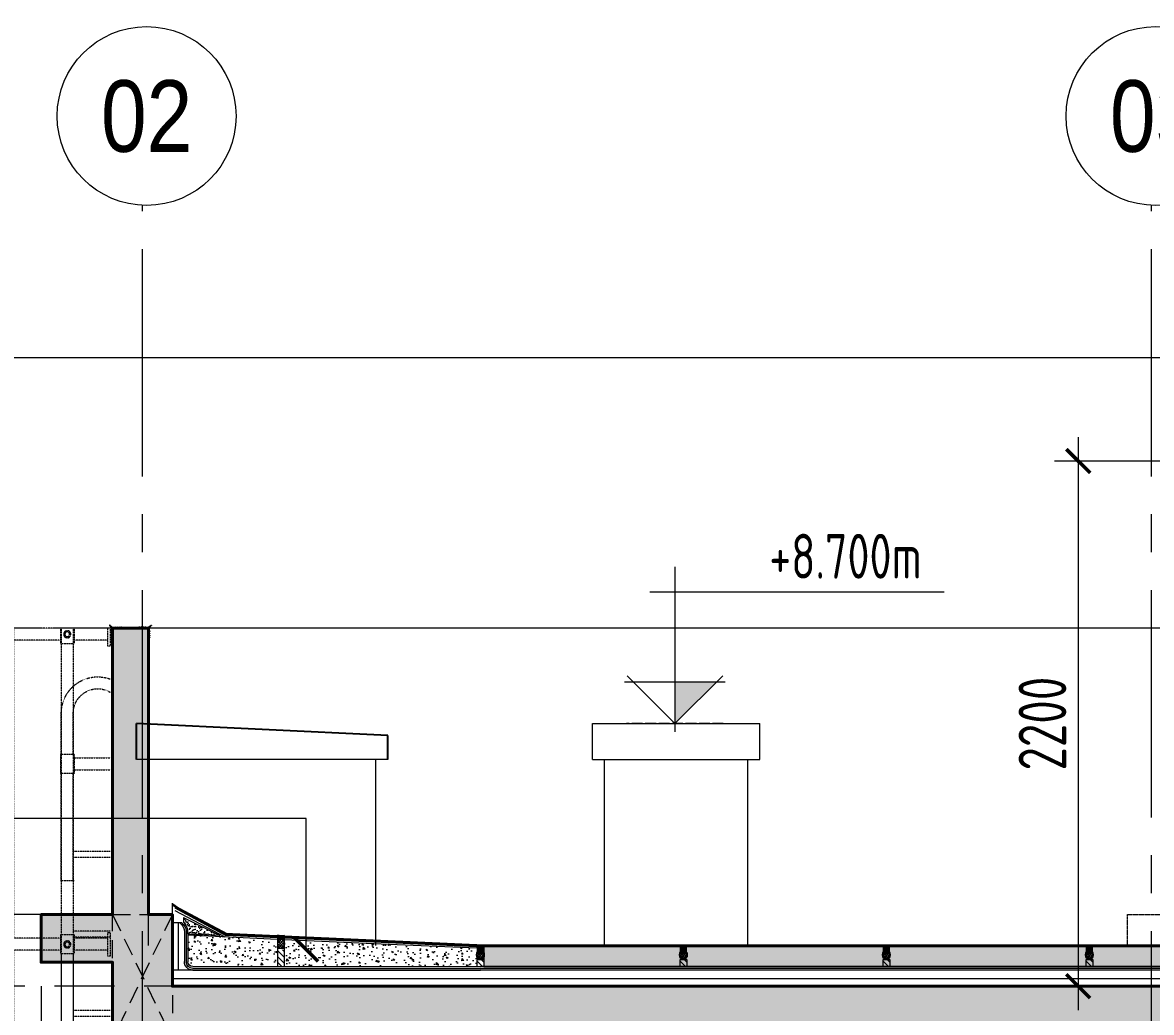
# Model space of a CAD drawing. Header units: millimetres. Extents: x -6181 to 191287, y -8583 to 23546.
# Drawn here: x 84826 to 89554, y 7490 to 11637 of the extents above; entities that cross this region are included whole.
import ezdxf
from ezdxf.enums import TextEntityAlignment as Align
from ezdxf.xclip import XClip

# ---------------------------------------------------------------- set-up
doc = ezdxf.new("R2010")
doc.units = ezdxf.units.MM
doc.header["$MEASUREMENT"] = 0
doc.header["$XCLIPFRAME"] = 0
for name, pattern in [('1735-DT-5BR-SEC_BB$0$DASHED', [0.75, 0.5, -0.25]), ('1735-DT-5BR-SEC_BB$0$HIDDEN', [0.375, 0.25, -0.125]), ('ACAD_ISO02W100', [15, 12, -3]), ('CENTER2', [28.575, 19.05, -3.175, 3.175, -3.175]), ('DASHED', [0.75, 0.5, -0.25])]:
    doc.linetypes.add(name, pattern=pattern)
doc.layers.add('00--ORIGIN POINT', color=200, linetype='Continuous', lineweight=20, plot=False)
doc.layers.add('1735-DT-5BR-SEC_BB$0$00--ORIGIN', color=6, linetype='Continuous', lineweight=0, plot=False)
for name, color, linetype, lineweight in [('03--GRID', 252, 'CENTER2', 5), ('03--GRIDBUBBLE', 8, 'Continuous', 18), ('03--GRIDTEXT', 4, 'Continuous', 40), ('05--LEADER', 11, 'Continuous', 20), ('06--LINE-0', 8, 'Continuous', 13), ('07--DIM-2', 2, 'Continuous', 25), ('1735-DT-5BR-SEC_BB$0$06--LINE-0', 8, 'Continuous', 13), ('1735-DT-5BR-SEC_BB$0$06--LINE-1', 9, 'Continuous', 18), ('1735-DT-5BR-SEC_BB$0$06--LINE-2', 2, 'Continuous', 25), ('1735-DT-5BR-SEC_BB$0$CAT LADDER', 251, 'Continuous', 9), ('1735-DT-5BR-SEC_BB$0$E--CONCRETE-4', 4, 'Continuous', 40), ('1735-DT-5BR-SEC_BB$0$E--CONCRETE-Beams', 1, '1735-DT-5BR-SEC_BB$0$HIDDEN', 0), ('1735-DT-5BR-SEC_BB$0$E--CONCRETE-SHADE', 253, 'Continuous', 25), ('1735-DT-5BR-SEC_BB$0$J--WATERPROOFING-1', 1, 'Continuous', 18), ('1735-DT-5BR-SEC_BB$0$J--WATERPROOFING-2', 2, 'Continuous', 25), ('1735-DT-5BR-SEC_BB$0$J--WATERPROOFING-3', 3, 'Continuous', 35), ('1735-DT-5BR-SEC_BB$0$M--PLASTER-0', 8, 'Continuous', 13), ('1735-DT-5BR-SEC_BB$0$P--INSULATION', 8, 'Continuous', 13), ('1735-DT-5BR-SEC_BB$0$W--ELV-1', 250, '1735-DT-5BR-SEC_BB$0$DASHED', 9), ('1735-DT-5BR-SEC_BB$0$X--MEP Services', 251, 'Continuous', 9), ('M--PLASTER-0', 8, 'Continuous', 13), ('W--ELEV-2', 7, 'Continuous', 20), ('W--ELV-1', 250, 'DASHED', 9)]:
    doc.layers.add(name, color=color, linetype=linetype, lineweight=lineweight)
doc.layers.add('1735-DT-5BR-SEC_BB$0$00--Combo Roof', color=251, linetype='Continuous')
doc.styles.add('Ariel', font='arial.ttf', dxfattribs={"width": 0.8})
doc.styles.add('ISO', font='isocp2.shx', dxfattribs={"width": 0.8})
doc.styles.add('ROMANS', font='ARIALN.TTF')
doc.linetypes.add('1735-DT-5BR-SEC_BB$0$BATTING', pattern='A,0.00254,-2.54,[134,ltypeshp.shx,S=2.54,R=0,X=-2.54,Y=0],-5.08,[134,ltypeshp.shx,S=2.54,R=180,X=2.54,Y=0],-2.54', length=10.16254)
doc.dimstyles.new('1-100_AR', dxfattribs={"dimtxt": 200, "dimasz": 100, "dimexe": 100, "dimexo": 100, "dimgap": 0, "dimtad": 0, "dimdec": 0, "dimzin": 12, "dimdsep": 46, "dimtxsty": 'ISO', "dimblk": 'ARCHTICK', "dimcen": 100, "dimdle": 100, "dimclrd": 8, "dimclre": 9, "dimclrt": 2, "dimadec": 0, "dimazin": 0, "dimtfac": 1, "dimtdec": 0, "dimtmove": 0, "dimatfit": 2, "dimldrblk": 'ARCHTICK', "dimfxl": 1, "dimtvp": 0.75, "dimtolj": 1, "dimtzin": 12, "dimlwd": 9, "dimlwe": 9, "dimarcsym": 0})

# ---------------------------------------------------------------- blocks, each defined once
blk = doc.blocks.new('GRUDH')
at = {"layer": '03--GRIDBUBBLE'}
blk.add_circle((0, 0), 499.5, dxfattribs=at)
at = {"layer": '03--GRIDTEXT', "style": 'Ariel', "width": 0.8, "flags": 4}
blk.add_attdef('GRID', text='', height=400, dxfattribs=at).set_placement((0, 0), align=Align.MIDDLE_CENTER)
blk = doc.blocks.new('NAIL-5')
at = {"layer": '06--LINE-0'}
for p, q in [((-33, 7), (0, 10)), ((-33, 7), (0, 4)), ((0, 14), (0, 0)), ((1, 14), (0, 14)), ((1, 0), (0, 0)), ((1, 14), (1, 0)), ((1, 13), (1, 1)), ((6, 7), (6, 6)), ((7, 7), (6, 7)), ((7, 6), (6, 6))]:
    blk.add_line(p, q, dxfattribs=at)
for start_param, end_param in [(0.889782, 2.322474), (-0.751678, 0.681014)]:
    blk.add_ellipse((1, 7), major_axis=(4.1, -4.1), ratio=1, start_param=start_param, end_param=end_param, dxfattribs=at)
blk = doc.blocks.new('Plaster Support L')
for p, q in [((3.2, 59.8), (3.2, 72.4)), ((7.4, 38.6), (3.2, 47.6)), ((7.4, 27.2), (3.2, 36.2)), ((7.4, 15.8), (3.2, 24.8)), ((3.2, 1.4), (3.2, 13.3)), ((3.2, 1.5), (15.4, -14.5)), ((7.4, 50.1), (3.5, 58.5)), ((-59.8, -3.2), (-72.4, -3.2)), ((-50.1, -7.4), (-58.5, -3.5)), ((-38.6, -7.4), (-47.6, -3.2)), ((-27.2, -7.4), (-36.2, -3.2)), ((-15.8, -7.4), (-24.8, -3.2)), ((-1.4, -3.2), (-13.3, -3.2)), ((14.5, -15.3), (-1.4, -3.2))]:
    blk.add_line(p, q)
at = {"const_width": 1.2}
for points in [[(3.2, 59.1), (7.4, 61.5)], [(3.2, 47.6), (7.4, 50.1)], [(3.2, 36.2), (7.4, 38.6)], [(3.2, 24.8), (7.4, 27.2)], [(3.2, 13.3), (7.4, 15.8)], [(-59.1, -3.2), (-61.5, -7.4)], [(-47.6, -3.2), (-50.1, -7.4)], [(-36.2, -3.2), (-38.6, -7.4)], [(-24.8, -3.2), (-27.2, -7.4)], [(-13.3, -3.2), (-15.8, -7.4)]]:
    blk.add_lwpolyline(points, dxfattribs=at)
for centre, radius, start, end in [((6.2, 59.8), 3, 180, 205.12808), ((-59.8, -6.2), 3, 64.87192, 90), ((15.8, -15.8), 1.35, 159.84128, 104.57154)]:
    blk.add_arc(centre, radius, start, end)
at = {"yscale": 0.0999999999985448}
for p, xscale, zscale, rotation in [((3.4, 68.7), -0.0999999999985448, 0.1, 179.9999999958311), ((4.3, 47.4), -0.0999999999985448, 0.1, 179.9999999958311), ((-68.7, -3.4), 0.0999999999985448, 0.0999999999985448, 270.0000000020843), ((-47.4, -4.3), 0.0999999999985448, 0.0999999999985448, 270.0000000020843)]:
    blk.add_blockref('NAIL-5', p, dxfattribs=dict(at, xscale=xscale, zscale=zscale, rotation=rotation))
blk = doc.blocks.new('*U15')
at = {"ltscale": 0.002, "xscale": -0.7499999999999999, "yscale": 0.75, "zscale": 0.75, "rotation": 1.244886593809724e-06}
blk.add_blockref('Plaster Support L', (0, 0), dxfattribs=at)
blk = doc.blocks.new('_ArchTick')
at = {"color": 0, "const_width": 0.15}
blk.add_lwpolyline([(-0.5, -0.5), (0.5, 0.5)], dxfattribs=at)
blk = doc.blocks.new('1735-DT-5BR-SEC_BB$0$NAIL-5')
at = {"layer": '1735-DT-5BR-SEC_BB$0$06--LINE-0'}
for p, q in [((-33, 7), (0, 10)), ((-33, 7), (0, 4)), ((0, 14), (0, 0)), ((1, 14), (0, 14)), ((1, 0), (0, 0)), ((1, 14), (1, 0)), ((1, 13), (1, 1)), ((6, 7), (6, 6)), ((7, 7), (6, 7)), ((7, 6), (6, 6))]:
    blk.add_line(p, q, dxfattribs=at)
for start_param, end_param in [(0.889782, 2.322474), (-0.751678, 0.681014)]:
    blk.add_ellipse((1, 7), major_axis=(4.1, -4.1), ratio=1, start_param=start_param, end_param=end_param, dxfattribs=at)
blk = doc.blocks.new('1735-DT-5BR-SEC_BB$0$Plaster Support L')
for p, q in [((3.2, 59.8), (3.2, 72.4)), ((7.4, 38.6), (3.2, 47.6)), ((7.4, 27.2), (3.2, 36.2)), ((7.4, 15.8), (3.2, 24.8)), ((3.2, 1.4), (3.2, 13.3)), ((3.2, 1.5), (15.4, -14.5)), ((7.4, 50.1), (3.5, 58.5)), ((-59.8, -3.2), (-72.4, -3.2)), ((-50.1, -7.4), (-58.5, -3.5)), ((-38.6, -7.4), (-47.6, -3.2)), ((-27.2, -7.4), (-36.2, -3.2)), ((-15.8, -7.4), (-24.8, -3.2)), ((-1.4, -3.2), (-13.3, -3.2)), ((14.5, -15.3), (-1.4, -3.2))]:
    blk.add_line(p, q)
at = {"const_width": 1.2}
for points in [[(3.2, 59.1), (7.4, 61.5)], [(3.2, 47.6), (7.4, 50.1)], [(3.2, 36.2), (7.4, 38.6)], [(3.2, 24.8), (7.4, 27.2)], [(3.2, 13.3), (7.4, 15.8)], [(-59.1, -3.2), (-61.5, -7.4)], [(-47.6, -3.2), (-50.1, -7.4)], [(-36.2, -3.2), (-38.6, -7.4)], [(-24.8, -3.2), (-27.2, -7.4)], [(-13.3, -3.2), (-15.8, -7.4)]]:
    blk.add_lwpolyline(points, dxfattribs=at)
for centre, radius, start, end in [((6.2, 59.8), 3, 180, 205.12808), ((-59.8, -6.2), 3, 64.87192, 90), ((15.8, -15.8), 1.35, 159.84128, 104.57154)]:
    blk.add_arc(centre, radius, start, end)
at = {"yscale": 0.0999999999985448}
for p, xscale, zscale, rotation in [((3.4, 68.7), -0.0999999999985448, 0.1, 179.9999999958311), ((4.3, 47.4), -0.0999999999985448, 0.1, 179.9999999958311), ((-68.7, -3.4), 0.0999999999985448, 0.0999999999985448, 270.0000000020843), ((-47.4, -4.3), 0.0999999999985448, 0.0999999999985448, 270.0000000020843)]:
    blk.add_blockref('1735-DT-5BR-SEC_BB$0$NAIL-5', p, dxfattribs=dict(at, xscale=xscale, zscale=zscale, rotation=rotation))
blk = doc.blocks.new('*U262')
at = {"ltscale": 0.002, "xscale": -0.7499999999999999, "yscale": 0.75, "zscale": 0.75, "rotation": 1.244886593809724e-06}
blk.add_blockref('1735-DT-5BR-SEC_BB$0$Plaster Support L', (0, 0), dxfattribs=at)
blk = doc.blocks.new('*U263')
at = {"layer": '1735-DT-5BR-SEC_BB$0$06--LINE-1'}
h = blk.add_hatch(dxfattribs=at)
h.set_pattern_fill('AR-SAND', color=256, scale=10, style=0)
h.set_pattern_definition([(37.5, (-75741.97, -20582.6), (-0.6299336, 19.2682377), [0, -15.2, 0, -17, 0, -16.25]), (7.5, (-75741.97, -20582.6), (17.697767, 28.22146), [0, -8.2, 0, -13.7, 0, -5.25]), (327.5, (-75754.27, -20582.6), (31.1414186, 0.0565905), [0, -5, 0, -18, 0, -23.5]), (317.5, (-75754.27, -20582.6), (30.061266, 8.776756), [0, -2.5, 0, -11.8, 0, -13.5])])
edge = h.paths.add_edge_path()
edge.add_line((-39648.2, 10584.7), (-39648.2, 10567.5))
edge.add_arc((-39610.9, 10527), 55.1, 132.6639, 174.5433)
edge.add_line((-39665.7, 10532.3), (-39665.7, 10518.1))
edge.add_line((-39665.7, 10518.1), (-39800.4, 10512.1))
edge.add_line((-39800.4, 10512.1), (-39648.2, 10584.7))
h = blk.add_hatch(dxfattribs=at)
h.set_pattern_fill('AR-CONC', color=256, scale=10, style=0)
h.set_pattern_definition([(50, (-75741.97, -20529.97), (71.72602, -6.27521), [7.5, -82.5]), (355, (-75741.97, -20529.97), (-13.87513, 75.21921), [6, -66]), (100.45144, (-75735.99, -20530.496), (57.85088, 68.944), [6.37402, -70.11421]), (46.1842, (-75741.97, -20509.97), (106.72413, -16.55193), [11.25, -123.75]), (96.63564, (-75733.08, -20511.35), (93.4662, 97.41186), [9.56103, -105.17138]), (351.18416, (-75741.97, -20509.97), (93.4662, 97.41186), [9, -99]), (21, (-75731.97, -20514.97), (59.690705, -40.26189), [7.5, -82.5]), (326, (-75731.97, -20514.97), (24.33153, 72.515), [6, -66]), (71.45144, (-75726.995, -20518.33), (84.02224, 32.25312), [6.37402, -70.11421]), (37.5, (-75741.97, -20529.973), (1.215986, 33.289385), [0, -65.2, 0, -67, 0, -66.25]), (7.5, (-75741.97, -20529.973), (26.306954, 39.44117), [0, -38.2, 0, -63.7, 0, -25.25]), (327.5, (-75764.27, -20529.973), (53.382244, -2.255487), [0, -25, 0, -78, 0, -103.5]), (317.5, (-75774.27, -20529.973), (58.318617, 10.0105), [0, -32.5, 0, -51.8, 0, -73.5])])
edge = h.paths.add_edge_path()
edge.add_line((-40042.2, 10382.2), (-40042.2, 10496.1))
edge.add_line((-40042.2, 10496.1), (-39667.2, 10513.1))
edge.add_line((-39667.2, 10513.1), (-39667.2, 10402.2))
edge.add_arc((-39687.4, 10402.4), 20.2, 270.6255, 359.3745, ccw=False)
edge.add_line((-39687.2, 10382.2), (-40042.2, 10382.2))
h.paths.add_polyline_path([(-40726.3, 10465.3), (-40476, 10475.9), (-40476, 10382.2), (-40726.3, 10382.2)])
h.paths.add_polyline_path([(-40476, 10382.2), (-40476, 10476.6), (-40072.2, 10494.8), (-40072.2, 10382.2)])
h.paths.add_polyline_path([(-40876.9, 10382.2), (-40876.9, 10458.5), (-40727.8, 10463.9), (-40727.8, 10382.2)])
h = blk.add_hatch(dxfattribs=at)
h.set_pattern_fill('AR-CONC', color=256, scale=10, style=0)
h.set_pattern_definition([(50, (-4413.56, -89.98), (71.72602, -6.27521), [7.5, -82.5]), (355, (-4413.56, -89.98), (-13.87513, 75.21921), [6, -66]), (100.45144, (-4407.585, -90.5), (57.85088, 68.944), [6.37402, -70.11421]), (46.1842, (-4413.56, -69.98), (106.72413, -16.55193), [11.25, -123.75]), (96.63564, (-4404.67, -71.36), (93.4662, 97.41186), [9.56103, -105.17138]), (351.18416, (-4413.56, -69.98), (93.4662, 97.41186), [9, -99]), (21, (-4403.56, -74.98), (59.690705, -40.26189), [7.5, -82.5]), (326, (-4403.56, -74.98), (24.33153, 72.515), [6, -66]), (71.45144, (-4398.59, -78.33), (84.02224, 32.25312), [6.37402, -70.11421]), (37.5, (-4413.562, -89.977), (1.215986, 33.289385), [0, -65.2, 0, -67, 0, -66.25]), (7.5, (-4413.562, -89.977), (26.306954, 39.44117), [0, -38.2, 0, -63.7, 0, -25.25]), (327.5, (-4435.862, -89.977), (53.382244, -2.255487), [0, -25, 0, -78, 0, -103.5]), (317.5, (-4445.86, -89.977), (58.318617, 10.0105), [0, -32.5, 0, -51.8, 0, -73.5])])
h.paths.add_polyline_path([(-45351.9, 10465.1), (-40906.9, 10465.1), (-40906.9, 10382.2), (-45351.9, 10382.2)])
at = {"layer": '1735-DT-5BR-SEC_BB$0$J--WATERPROOFING-2', "lineweight": 9}
h = blk.add_hatch(dxfattribs=at)
h.set_pattern_fill('ANSI37', color=256, scale=65, style=0)
h.set_pattern_definition([(45, (-166022.7865, 57182.454), (-5.7452426, 5.7452426), []), (135, (-166022.7865, 57182.454), (-5.7452426, -5.7452426), [])])
edge = h.paths.add_edge_path()
edge.add_ellipse((-40057.4, 10478.4), major_axis=(0, -19.9), ratio=0.75188, start_angle=-87.7649, end_angle=-7.0305, ccw=False)
edge.add_line((-40072.4, 10477.6), (-40072.4, 10479.1))
edge.add_ellipse((-40057.4, 10478.4), major_axis=(0, -19.9), ratio=0.75188, start_angle=7.0305, end_angle=267.7649, ccw=False)
edge.add_line((-40055.6, 10458.6), (-40059.3, 10458.6))
at = {"layer": '1735-DT-5BR-SEC_BB$0$J--WATERPROOFING-2'}
h = blk.add_hatch(color=252, dxfattribs=at)
edge = h.paths.add_edge_path()
edge.add_arc((-40060.6, 10578.4), 67.6, 260.1236, 285.7917)
edge.add_line((-40042.2, 10513.3), (-40042.2, 10478.3))
edge.add_line((-40042.2, 10478.3), (-40042.4, 10478.4))
edge.add_ellipse((-40057.4, 10478.4), major_axis=(0, -19.9), ratio=0.75188, start_angle=90, end_angle=260.3691)
edge.add_line((-40072.2, 10481.7), (-40072.2, 10511.8))
h = blk.add_hatch(color=252, dxfattribs=at)
edge = h.paths.add_edge_path()
edge.add_ellipse((-43441.9, 10431.3), major_axis=(0, -19.9), ratio=0.75188, start_angle=94.7878, end_angle=270, ccw=False)
edge.add_line((-43426.9, 10433), (-43426.9, 10465.1))
edge.add_arc((-43441.9, 10589.1), 124.9, 263.0944, 276.8706, ccw=False)
edge.add_line((-43456.9, 10465.1), (-43456.9, 10431.3))
edge.add_line((-43456.9, 10431.3), (-43456.9, 10431.3))
at = {"layer": '1735-DT-5BR-SEC_BB$0$J--WATERPROOFING-2', "lineweight": 9}
h = blk.add_hatch(dxfattribs=at)
h.set_pattern_fill('ANSI37', color=256, scale=65, style=0)
h.set_pattern_definition([(45, (-167738.302, 57135.414), (-5.7452426, 5.7452426), []), (135, (-167738.302, 57135.414), (-5.7452426, -5.7452426), [])])
edge = h.paths.add_edge_path()
edge.add_ellipse((-43441.9, 10431.3), major_axis=(0, -19.9), ratio=0.75188, start_angle=367.0305, end_angle=447.7649)
edge.add_line((-43426.9, 10430.5), (-43426.9, 10432.1))
edge.add_ellipse((-43441.9, 10431.3), major_axis=(0, -19.9), ratio=0.75188, start_angle=92.2351, end_angle=352.9695)
edge.add_line((-43443.7, 10411.5), (-43440, 10411.5))
at = {"layer": '1735-DT-5BR-SEC_BB$0$J--WATERPROOFING-2'}
h = blk.add_hatch(color=252, dxfattribs=at)
edge = h.paths.add_edge_path()
edge.add_ellipse((-42591.9, 10431.3), major_axis=(0, -19.9), ratio=0.75188, start_angle=94.7878, end_angle=270, ccw=False)
edge.add_line((-42576.9, 10433), (-42576.9, 10465.1))
edge.add_arc((-42591.9, 10589.1), 124.9, 263.0944, 276.8706, ccw=False)
edge.add_line((-42606.9, 10465.1), (-42606.9, 10431.3))
edge.add_line((-42606.9, 10431.3), (-42606.9, 10431.3))
at = {"layer": '1735-DT-5BR-SEC_BB$0$J--WATERPROOFING-2', "lineweight": 9}
h = blk.add_hatch(dxfattribs=at)
h.set_pattern_fill('ANSI37', color=256, scale=65, style=0)
h.set_pattern_definition([(45, (-166888.302, 57135.414), (-5.7452426, 5.7452426), []), (135, (-166888.302, 57135.414), (-5.7452426, -5.7452426), [])])
edge = h.paths.add_edge_path()
edge.add_ellipse((-42591.9, 10431.3), major_axis=(0, -19.9), ratio=0.75188, start_angle=367.0305, end_angle=447.7649)
edge.add_line((-42576.9, 10430.5), (-42576.9, 10432.1))
edge.add_ellipse((-42591.9, 10431.3), major_axis=(0, -19.9), ratio=0.75188, start_angle=92.2351, end_angle=352.9695)
edge.add_line((-42593.7, 10411.5), (-42590, 10411.5))
at = {"layer": '1735-DT-5BR-SEC_BB$0$J--WATERPROOFING-2'}
h = blk.add_hatch(color=252, dxfattribs=at)
edge = h.paths.add_edge_path()
edge.add_ellipse((-41741.9, 10431.3), major_axis=(0, -19.9), ratio=0.75188, start_angle=94.7878, end_angle=270, ccw=False)
edge.add_line((-41726.9, 10433), (-41726.9, 10465.1))
edge.add_arc((-41741.9, 10589.1), 124.9, 263.0944, 276.8706, ccw=False)
edge.add_line((-41756.9, 10465.1), (-41756.9, 10431.3))
edge.add_line((-41756.9, 10431.3), (-41756.9, 10431.3))
at = {"layer": '1735-DT-5BR-SEC_BB$0$J--WATERPROOFING-2', "lineweight": 9}
h = blk.add_hatch(dxfattribs=at)
h.set_pattern_fill('ANSI37', color=256, scale=65, style=0)
h.set_pattern_definition([(45, (-166038.302, 57135.414), (-5.7452426, 5.7452426), []), (135, (-166038.302, 57135.414), (-5.7452426, -5.7452426), [])])
edge = h.paths.add_edge_path()
edge.add_ellipse((-41741.9, 10431.3), major_axis=(0, -19.9), ratio=0.75188, start_angle=367.0305, end_angle=447.7649)
edge.add_line((-41726.9, 10430.5), (-41726.9, 10432.1))
edge.add_ellipse((-41741.9, 10431.3), major_axis=(0, -19.9), ratio=0.75188, start_angle=92.2351, end_angle=352.9695)
edge.add_line((-41743.7, 10411.5), (-41740, 10411.5))
at = {"layer": '1735-DT-5BR-SEC_BB$0$J--WATERPROOFING-2'}
h = blk.add_hatch(color=252, dxfattribs=at)
edge = h.paths.add_edge_path()
edge.add_ellipse((-40891.9, 10431.3), major_axis=(0, -19.9), ratio=0.75188, start_angle=94.7878, end_angle=270, ccw=False)
edge.add_line((-40876.9, 10433), (-40876.9, 10465.1))
edge.add_arc((-40891.9, 10589.1), 124.9, 263.0944, 276.8706, ccw=False)
edge.add_line((-40906.9, 10465.1), (-40906.9, 10431.3))
edge.add_line((-40906.9, 10431.3), (-40906.9, 10431.3))
at = {"layer": '1735-DT-5BR-SEC_BB$0$J--WATERPROOFING-2', "lineweight": 9}
h = blk.add_hatch(dxfattribs=at)
h.set_pattern_fill('ANSI37', color=256, scale=65, style=0)
h.set_pattern_definition([(45, (-165188.302, 57135.414), (-5.7452426, 5.7452426), []), (135, (-165188.302, 57135.414), (-5.7452426, -5.7452426), [])])
edge = h.paths.add_edge_path()
edge.add_ellipse((-40891.9, 10431.3), major_axis=(0, -19.9), ratio=0.75188, start_angle=367.0305, end_angle=447.7649)
edge.add_line((-40876.9, 10430.5), (-40876.9, 10432.1))
edge.add_ellipse((-40891.9, 10431.3), major_axis=(0, -19.9), ratio=0.75188, start_angle=92.2351, end_angle=352.9695)
edge.add_line((-40893.7, 10411.5), (-40890, 10411.5))
at = {"layer": '1735-DT-5BR-SEC_BB$0$J--WATERPROOFING-2', "lineweight": 13}
h = blk.add_hatch(dxfattribs=at)
h.set_pattern_fill('ANSI31', color=256, scale=140, style=0)
h.set_pattern_definition([(45, (-41431.51, 13406.052), (-12.37437, 12.37437), [])])
h.paths.add_polyline_path([(-40072.2, 10452.9), (-40042.2, 10452.9), (-40042.2, 10382.2), (-40072.2, 10382.2)])
at = {"layer": '1735-DT-5BR-SEC_BB$0$00--ORIGIN'}
for points in [[(-39601.9, 10300), (-39601.9, 10647.2)], [(-39601.9, 10300), (-45351.9, 10300), (-45351.9, 10485.3)]]:
    blk.add_lwpolyline(points, dxfattribs=at)
at = {"layer": '1735-DT-5BR-SEC_BB$0$J--WATERPROOFING-1', "color": 8}
for p, q in [((-39612.2, 10628.7), (-39826.1, 10512.4)), ((-39612.2, 10617.4), (-39821.6, 10506.1)), ((-39648.2, 10588.1), (-39800.4, 10512.1)), ((-39648.2, 10588.1), (-39648.2, 10567.5)), ((-39642.2, 10565.8), (-39601.9, 10565.8)), ((-40476, 10483.1), (-40072.2, 10501.3)), ((-40476, 10476.6), (-40072.2, 10494.8)), ((-40072.2, 10382.2), (-40072.2, 10511.8)), ((-40042.2, 10513.3), (-40042.2, 10382.2)), ((-40042.2, 10496.1), (-39667.2, 10513.1)), ((-40042.2, 10502.6), (-39826.1, 10512.4)), ((-39800.4, 10512.1), (-39665.7, 10518.1)), ((-39667.2, 10513.1), (-39667.2, 10402.2)), ((-39665.7, 10532.3), (-39665.7, 10518.1)), ((-39659.7, 10532.1), (-39659.7, 10401.3)), ((-39652.2, 10531.9), (-39652.2, 10402.8)), ((-40876.9, 10458.9), (-40475.8, 10475.9)), ((-40874.8, 10465.5), (-40476, 10482.4)), ((-40726.3, 10471.8), (-40475.8, 10482.4)), ((-40072.2, 10458.4), (-40042.2, 10458.4)), ((-43456.9, 10411.4), (-43456.9, 10382.2)), ((-43426.9, 10411.4), (-43456.9, 10411.4)), ((-43426.9, 10410.4), (-43426.9, 10382.2)), ((-42606.9, 10411.4), (-42606.9, 10382.2)), ((-42576.9, 10411.4), (-42606.9, 10411.4)), ((-42576.9, 10410.4), (-42576.9, 10382.2)), ((-41756.9, 10411.4), (-41756.9, 10382.2)), ((-41726.9, 10411.4), (-41756.9, 10411.4)), ((-41726.9, 10410.4), (-41726.9, 10382.2)), ((-40906.9, 10411.4), (-40906.9, 10382.2)), ((-40876.9, 10411.4), (-40906.9, 10411.4)), ((-40876.9, 10410.4), (-40876.9, 10382.2)), ((-45351.9, 10382.2), (-40891.9, 10382.2)), ((-45351.9, 10374.7), (-40891.9, 10374.7)), ((-45351.9, 10367.2), (-40891.9, 10367.2)), ((-40476, 10382.2), (-40891.9, 10382.2)), ((-40476, 10374.7), (-40891.9, 10374.7)), ((-40476, 10367.2), (-40891.9, 10367.2)), ((-39687.2, 10382.2), (-40476, 10382.2)), ((-39687.1, 10374.7), (-40476, 10374.7)), ((-39687.1, 10367.2), (-40476, 10367.2)), ((-40042.2, 10382.2), (-40072.2, 10382.2)), ((-39687.1, 10367.2), (-39601.9, 10367.2))]:
    blk.add_line(p, q, dxfattribs=at)
blk.add_lwpolyline([(-45351.9, 10465.1), (-40906.9, 10465.1), (-40906.9, 10382.2), (-45351.9, 10382.2)], dxfattribs=at)
blk.add_lwpolyline([(-45351.9, 10465.1), (-40906.9, 10465.1), (-40906.9, 10382.2), (-45351.9, 10382.2)], close=True, dxfattribs=at)
for centre, radius, start, end in [((-39610.8, 10527), 55.2, 132.6922, 174.2629), ((-39608.5, 10526.9), 51.5, 130.8981, 174.1344), ((-39603.3, 10526.6), 49.2, 127.2367, 173.8544), ((-40060.6, 10578.4), 67.6, 260.1236, 285.7917), ((-43442.2, 10576.3), 112.1, 262.4789, 278.9045), ((-42592.2, 10576.3), 112.1, 262.4789, 278.9045), ((-41742.2, 10576.3), 112.1, 262.4789, 278.9045), ((-40892.2, 10576.3), 112.1, 262.4789, 278.9045), ((-39687.4, 10402.4), 20.2, 270.6255, 359.3745), ((-39687.4, 10402.4), 35.2, 270.629, 0.6299), ((-39687.4, 10402.4), 27.7, 270.6275, 357.7239)]:
    blk.add_arc(centre, radius, start, end, dxfattribs=at)
blk.add_ellipse((-40057.4, 10478.4), major_axis=(0, -19.9), ratio=0.75188, start_param=-1.570796, end_param=4.712389, dxfattribs=at)
at = {"layer": '1735-DT-5BR-SEC_BB$0$J--WATERPROOFING-2', "lineweight": 13}
for p, q in [((-43456.9, 10400.7), (-43426.9, 10430.7)), ((-43456.9, 10425.4), (-43426.9, 10410.4)), ((-43450.6, 10382.2), (-43426.9, 10405.9)), ((-42606.9, 10400.7), (-42576.9, 10430.7)), ((-42606.9, 10425.4), (-42576.9, 10410.4)), ((-42600.6, 10382.2), (-42576.9, 10405.9)), ((-41756.9, 10400.7), (-41726.9, 10430.7)), ((-41756.9, 10425.4), (-41726.9, 10410.4)), ((-41750.6, 10382.2), (-41726.9, 10405.9)), ((-40906.9, 10400.7), (-40876.9, 10430.7)), ((-40906.9, 10425.4), (-40876.9, 10410.4)), ((-40900.6, 10382.2), (-40876.9, 10405.9))]:
    blk.add_line(p, q, dxfattribs=at)
at = {"layer": '1735-DT-5BR-SEC_BB$0$J--WATERPROOFING-2', "extrusion": (0, 0, -1)}
for centre in [(-43441.9, 10431.3), (-42591.9, 10431.3), (-41741.9, 10431.3), (-40891.9, 10431.3)]:
    blk.add_ellipse(centre, major_axis=(0, -19.9), ratio=0.75188, start_param=-1.570796, end_param=4.712389, dxfattribs=at)
at = {"layer": '1735-DT-5BR-SEC_BB$0$J--WATERPROOFING-3', "color": 252, "const_width": 10.1}
for points in [[(-39601.1, 10643.4), (-39627.7, 10625.1), (-39828.9, 10518.2), (-40891.9, 10470.3)], [(-40891.9, 10470.3), (-45351.9, 10470.4)]]:
    blk.add_lwpolyline(points, dxfattribs=at)
at = {"layer": '1735-DT-5BR-SEC_BB$0$P--INSULATION', "linetype": '1735-DT-5BR-SEC_BB$0$BATTING', "ltscale": 0.05}
for p, q in [((-39627.4, 10367.2), (-39627.4, 10562.3)), ((-39604.2, 10331.8), (-45351.9, 10331.8))]:
    blk.add_line(p, q, dxfattribs=at)
blk = doc.blocks.new('1735-DT-5BR-SEC_BB$0$CAT L')
at = {"linetype": '1735-DT-5BR-SEC_BB$0$DASHED'}
for p, q in [((-54, 8892.8), (-54, 8812.8)), ((-50, 8892.8), (-50, 4593.8)), ((0, 8892.8), (0, 4593.8)), ((4, 8892.8), (4, 8812.8)), ((-195, 8877.8), (-54, 8877.8)), ((4, 8877.8), (895, 8877.8)), ((200, 8877.8), (200, 7578.3)), ((250, 8877.8), (250, 7578.3)), ((440, 8877.8), (440, 7578.3)), ((490, 8877.8), (490, 7578.3)), ((707.6, 8877.8), (707.6, 7578.3)), ((748.5, 8877.8), (748.5, 7578.3)), ((751.4, 8877.8), (751.4, 7578.3)), ((867, 8877.8), (867, 7578.3)), ((883.4, 8877.8), (883.4, 7578.3)), ((888.1, 8877.8), (888.1, 7578.3)), ((-195, 8827.8), (-54, 8827.8)), ((-54, 8812.8), (4, 8812.8)), ((4, 8827.8), (895, 8827.8)), ((-305, 8348.8), (-305, 8521.3)), ((-255, 8348.8), (-255, 8521.3)), ((-50, 8348.8), (-50, 8521.3)), ((0, 8348.8), (0, 8521.3)), ((-309, 8348.8), (-309, 8268.8)), ((-251, 8348.8), (-309, 8348.8)), ((-251, 8348.8), (-251, 8268.8)), ((-54, 8333.8), (-251, 8333.8)), ((-54, 8348.8), (-54, 8268.8)), ((-54, 8348.8), (4, 8348.8)), ((4, 8348.8), (4, 8268.8)), ((-54, 8283.8), (-251, 8283.8)), ((-251, 8268.8), (-309, 8268.8)), ((-305, 8266.2), (-305, 8268.8)), ((-305, 7838.8), (-305, 8268.8)), ((-255, 8266.2), (-255, 8268.8)), ((-255, 7838.8), (-255, 8268.8)), ((-54, 8268.8), (4, 8268.8)), ((-50, 7818.8), (-50, 8268.8)), ((0, 7818.8), (0, 8268.8)), ((-205, 7942.2), (-50, 7942.2)), ((-205, 7917.2), (-50, 7917.2)), ((-54, 7818.8), (4, 7818.8)), ((-205, 7608.3), (-50, 7608.3)), ((-205, 7583.3), (-50, 7583.3)), ((-195, 7578.3), (-54, 7578.3)), ((-54, 7593.3), (-54, 7513.3)), ((-54, 7593.3), (4, 7593.3)), ((4, 7593.3), (4, 7513.3)), ((4, 7578.3), (895, 7578.3)), ((-195, 7528.3), (-54, 7528.3)), ((4, 7528.3), (895, 7528.3)), ((200, 7528.3), (200, 6578.5)), ((250, 7528.3), (250, 6578.5)), ((440, 7528.3), (440, 6578.5)), ((490, 7528.3), (490, 6578.5)), ((707.6, 7528.3), (707.6, 6578.5)), ((748.5, 7528.3), (748.5, 6578.5)), ((751.4, 7528.3), (751.4, 6578.5)), ((867, 7528.3), (867, 6578.5)), ((883.4, 7528.3), (883.4, 6578.5)), ((888.1, 7528.3), (888.1, 6578.5)), ((-54, 7513.3), (4, 7513.3)), ((-50, 7513.3), (-50, 6825.6)), ((0, 7513.3), (0, 6825.6)), ((-205, 7275.3), (-50, 7275.3)), ((-205, 7250.3), (-50, 7250.3)), ((-205, 6942.3), (-50, 6942.3)), ((-205, 6917.3), (-50, 6917.3)), ((-50, 6825.6), (-50, 6593.5)), ((0, 6825.6), (0, 6593.5)), ((-205, 6608.5), (-50, 6608.5)), ((-205, 6583.5), (-50, 6583.5)), ((-195, 6578.5), (-54, 6578.5)), ((-54, 6593.5), (-54, 6513.5)), ((-54, 6593.5), (4, 6593.5)), ((4, 6593.5), (4, 6513.5)), ((4, 6578.5), (895, 6578.5)), ((-195, 6528.5), (-54, 6528.5)), ((4, 6528.5), (895, 6528.5)), ((200, 6528.5), (200, 5578.7)), ((250, 6528.5), (250, 5578.7)), ((440, 6528.5), (440, 5578.7)), ((490, 6528.5), (490, 5578.7)), ((707.6, 6528.5), (707.6, 5578.7)), ((748.5, 6528.5), (748.5, 5578.7)), ((751.4, 6528.5), (751.4, 5578.7)), ((867, 6528.5), (867, 5578.7)), ((883.4, 6528.5), (883.4, 5578.7)), ((888.1, 6528.5), (888.1, 5578.7)), ((-54, 6513.5), (4, 6513.5)), ((-50, 6513.5), (-50, 5825.7)), ((0, 6513.5), (0, 5825.7)), ((-205, 6275.5), (-50, 6275.5)), ((-205, 6250.5), (-50, 6250.5)), ((-205, 5942.5), (-50, 5942.5)), ((-205, 5917.5), (-50, 5917.5)), ((-50, 5825.7), (-50, 5593.7)), ((0, 5825.7), (0, 5593.7)), ((-205, 5608.7), (-50, 5608.7)), ((-205, 5583.7), (-50, 5583.7)), ((-195, 5578.7), (-54, 5578.7)), ((-54, 5593.7), (-54, 5513.7)), ((-54, 5593.7), (4, 5593.7)), ((4, 5593.7), (4, 5513.7)), ((4, 5578.7), (895, 5578.7)), ((-195, 5528.7), (-54, 5528.7)), ((-54, 5513.7), (4, 5513.7)), ((-50, 5513.7), (-50, 4825.9)), ((0, 5513.7), (0, 4825.9)), ((4, 5528.7), (895, 5528.7)), ((200, 5528.7), (200, 4578.8)), ((250, 5528.7), (250, 4578.8)), ((440, 5528.7), (440, 4578.8)), ((490, 5528.7), (490, 4578.8)), ((707.6, 5528.7), (707.6, 4578.8)), ((748.5, 5528.7), (748.5, 4578.8)), ((751.4, 5528.7), (751.4, 4578.8)), ((867, 5528.7), (867, 4578.8)), ((883.4, 5528.7), (883.4, 4578.8)), ((888.1, 5528.7), (888.1, 4578.8)), ((-205, 5275.7), (-50, 5275.7)), ((-205, 5250.7), (-50, 5250.7)), ((-205, 4942.7), (-50, 4942.7)), ((-205, 4917.7), (-50, 4917.7)), ((-50, 4825.9), (-50, 4593.8)), ((0, 4825.9), (0, 4593.8)), ((-205, 4608.8), (-50, 4608.8)), ((-54, 4593.8), (-54, 4513.8)), ((-54, 4593.8), (4, 4593.8)), ((4, 4593.8), (4, 4513.8)), ((-205, 4583.8), (-50, 4583.8)), ((-195, 4578.8), (-54, 4578.8)), ((4, 4578.8), (895, 4578.8)), ((-195, 4528.8), (-54, 4528.8)), ((-54, 4513.8), (4, 4513.8)), ((-50, 4513.8), (-50, 3826.1)), ((0, 4513.8), (0, 3826.1)), ((4, 4528.8), (895, 4528.8)), ((200, 4528.8), (200, 3579)), ((250, 4528.8), (250, 3579)), ((440, 4528.8), (440, 3579)), ((490, 4528.8), (490, 3579)), ((707.6, 4528.8), (707.6, 3579)), ((748.5, 4528.8), (748.5, 3579)), ((751.4, 4528.8), (751.4, 3579)), ((867, 4528.8), (867, 3579)), ((883.4, 4528.8), (883.4, 3579)), ((888.1, 4528.8), (888.1, 3579)), ((-205, 4275.8), (-50, 4275.8)), ((-205, 4250.8), (-50, 4250.8)), ((-205, 3942.8), (-50, 3942.8)), ((-205, 3917.8), (-50, 3917.8)), ((-50, 3826.1), (-50, 3594)), ((0, 3826.1), (0, 3594)), ((-205, 3609.8), (-50, 3609.8)), ((-54, 3594), (-54, 3514)), ((-54, 3594), (4, 3594)), ((4, 3594), (4, 3514)), ((-205, 3584.8), (-50, 3584.8)), ((-195, 3579), (-54, 3579)), ((4, 3579), (895, 3579)), ((-195, 3529), (-54, 3529)), ((-54, 3514), (4, 3514)), ((-50, 3514), (-50, 2694)), ((0, 3514), (0, 2694)), ((4, 3529), (895, 3529)), ((200, 3529), (200, 2679)), ((250, 3529), (250, 2679)), ((440, 3529), (440, 2679)), ((490, 3529), (490, 2679)), ((707.6, 3529), (707.6, 2679)), ((748.5, 3529), (748.5, 2679)), ((751.4, 3529), (751.4, 2679)), ((867, 3529), (867, 2679)), ((883.4, 3529), (883.4, 2679)), ((888.1, 3529), (888.1, 2679)), ((-205, 3276.8), (-50, 3276.8)), ((-205, 3251.8), (-50, 3251.8)), ((-205, 2943.8), (-50, 2943.8)), ((-205, 2918.8), (-50, 2918.8)), ((-195, 2679), (-54, 2679)), ((-54, 2694), (-54, 2614)), ((-54, 2694), (4, 2694)), ((4, 2694), (4, 2614)), ((4, 2679), (895, 2679)), ((-205, 2610.8), (-50, 2610.8)), ((-195, 2629), (-54, 2629)), ((-54, 2614), (4, 2614)), ((-50, 2614), (-50, 501.3)), ((0, 2614), (0, 501.3)), ((4, 2629), (895, 2629)), ((200, 2098.8), (200, 2629)), ((250, 2098.8), (250, 2629)), ((440, 2098.8), (440, 2629)), ((490, 2098.8), (490, 2629)), ((707.6, 2098.8), (707.6, 2629)), ((748.5, 2098.8), (748.5, 2629)), ((751.4, 2098.8), (751.4, 2629)), ((867, 2098.8), (867, 2629)), ((883.4, 2098.8), (883.4, 2629)), ((888.1, 2098.8), (888.1, 2629)), ((-205, 2585.8), (-50, 2585.8)), ((-205, 2277.8), (-50, 2277.8)), ((-205, 2252.8), (-50, 2252.8)), ((-195, 2098.8), (-54, 2098.8)), ((-54, 2113.8), (-54, 2033.8)), ((-54, 2113.8), (4, 2113.8)), ((4, 2113.8), (4, 2033.8)), ((4, 2098.8), (895, 2098.8)), ((-195, 2048.8), (-54, 2048.8)), ((-54, 2033.8), (4, 2033.8)), ((4, 2048.8), (895, 2048.8)), ((-205, 2005.8), (-50, 2005.8)), ((-205, 1980.8), (-50, 1980.8)), ((-205, 1672.8), (-50, 1672.8)), ((-205, 1647.8), (-50, 1647.8)), ((-205, 1339.8), (-50, 1339.8)), ((-205, 1314.8), (-50, 1314.8)), ((-205, 1006.8), (-50, 1006.8)), ((-205, 981.8), (-50, 981.8)), ((-205, 673.8), (-50, 673.8)), ((-205, 673.8), (-50, 673.8)), ((-205, 648.8), (-50, 648.8)), ((-205, 648.8), (-50, 648.8)), ((-195, 486.3), (-54, 486.3)), ((-54, 501.3), (-54, 421.3)), ((-54, 501.3), (4, 501.3)), ((4, 501.3), (4, 421.3)), ((-195, 436.3), (-54, 436.3)), ((-54, 421.3), (4, 421.3)), ((-50, 421.3), (-50, 48.8)), ((0, 421.3), (0, 48.8)), ((0, 48.8), (-50, 48.8))]:
    blk.add_line(p, q, dxfattribs=at)
for points in [[(-205, 8802.8), (-195, 8802.8), (-195, 8902.8), (-205, 8902.8)], [(895, 8877.8), (890, 8877.8), (890, 8827.8), (895, 8827.8)], [(-230, 7828.8), (-230, 7838.8), (-330, 7838.8), (-330, 7828.8)], [(-205, 7503.3), (-195, 7503.3), (-195, 7603.3), (-205, 7603.3)], [(895, 7578.3), (890, 7578.3), (890, 7528.3), (895, 7528.3)], [(-205, 6503.5), (-195, 6503.5), (-195, 6603.5), (-205, 6603.5)], [(895, 6578.5), (890, 6578.5), (890, 6528.5), (895, 6528.5)], [(-205, 5503.7), (-195, 5503.7), (-195, 5603.7), (-205, 5603.7)], [(895, 5578.7), (890, 5578.7), (890, 5528.7), (895, 5528.7)], [(-205, 4503.8), (-195, 4503.8), (-195, 4603.8), (-205, 4603.8)], [(895, 4578.8), (890, 4578.8), (890, 4528.8), (895, 4528.8)], [(-205, 3504), (-195, 3504), (-195, 3604), (-205, 3604)], [(895, 3579), (890, 3579), (890, 3529), (895, 3529)], [(-205, 2604), (-195, 2604), (-195, 2704), (-205, 2704)], [(895, 2679), (890, 2679), (890, 2629), (895, 2629)], [(-205, 2023.8), (-195, 2023.8), (-195, 2123.8), (-205, 2123.8)], [(895, 2098.8), (890, 2098.8), (890, 2048.8), (895, 2048.8)], [(-205, 411.3), (-195, 411.3), (-195, 511.3), (-205, 511.3)]]:
    blk.add_lwpolyline(points, close=True, dxfattribs=at)
for centre, radius in [((-25, 8852.2), 15), ((-25, 8852.2), 10), ((-25, 7552.7), 15), ((-25, 7552.7), 10), ((-25, 6552.9), 15), ((-25, 6552.9), 10), ((-25, 5553), 15), ((-25, 5553), 10), ((-25, 4553.2), 15), ((-25, 4553.2), 10), ((-25, 3553.3), 15), ((-25, 3553.3), 10), ((-25, 2653.3), 15), ((-25, 2653.3), 10), ((-25, 2073.2), 15), ((-25, 2073.2), 10), ((-25, 460.7), 15), ((-25, 460.7), 10)]:
    blk.add_circle(centre, radius, dxfattribs=at)
for radius in [152.5, 102.5]:
    blk.add_arc((-152.5, 8521.3), radius, 0, 180, dxfattribs=at)
blk = doc.blocks.new('*U265')
at = {"ltscale": 300}
for p, q in [((0, 0), (250, -520)), ((250, 0), (0, -520))]:
    blk.add_line(p, q, dxfattribs=at)
blk.add_lwpolyline([(0, -520), (0, 0), (250, 0), (250, -520)], close=True, dxfattribs=at)
blk = doc.blocks.new('*U281')
blk.add_line((650, 950), (-401.7, 950))
for points in [[(-351.7, 170), (-351.7, 950)], [(600, 170), (600, 950)]]:
    blk.add_lwpolyline(points)
at = {"layer": '1735-DT-5BR-SEC_BB$0$06--LINE-2'}
for p, q in [((650, 1050), (-401.7, 1100)), ((-401.7, 950), (-401.7, 1100)), ((650, 950), (650, 1050))]:
    blk.add_line(p, q, dxfattribs=at)
blk = doc.blocks.new('*U282')
for p, q in [((-50, 1100), (650, 1100)), ((-50, 950), (-50, 1100)), ((650, 950), (650, 1100)), ((-50, 950), (650, 950))]:
    blk.add_line(p, q)
for points in [[(0, 170), (0, 950)], [(600, 170), (600, 950)]]:
    blk.add_lwpolyline(points)
blk = doc.blocks.new('1735-DT-5BR-SEC_BB')
at = {"layer": '1735-DT-5BR-SEC_BB$0$E--CONCRETE-SHADE'}
h = blk.add_hatch(color=256, dxfattribs=at)
h.dxf.hatch_style = 1
h.paths.add_polyline_path([(97503.6, 7900), (97203.6, 7900), (97203.6, 9100), (97053.6, 9100), (97053.6, 7900), (96953.8, 7900), (96953.8, 7600), (85453.6, 7600), (85453.6, 7900), (85353.6, 7900), (85353.6, 9100), (85203.6, 9100), (85203.6, 7900), (84903.6, 7900), (84903.6, 7700), (85203.6, 7700), (85203.6, 7380), (85453.6, 7380), (92253.6, 7380), (92253.6, 7100), (92453.6, 7100), (92453.6, 7380), (97203.6, 7380), (97203.6, 7700), (97503.6, 7700)])
at = {"layer": '1735-DT-5BR-SEC_BB$0$06--LINE-0'}
blk.add_line((89776, 9100), (85403.6, 9100), dxfattribs=at)
at = {"layer": '1735-DT-5BR-SEC_BB$0$E--CONCRETE-4'}
blk.add_lwpolyline([(96953.8, 7600), (85453.6, 7600), (85453.6, 7900), (85353.6, 7900), (85353.6, 9100), (85203.6, 9100), (85203.6, 7900), (84903.6, 7900), (84903.6, 7700), (85203.6, 7700), (85203.6, 7380), (85453.6, 7380), (85453.6, 7380), (92253.6, 7380)], dxfattribs=at)
at = {"layer": '1735-DT-5BR-SEC_BB$0$E--CONCRETE-Beams'}
blk.add_lwpolyline([(89453.7, 7770.4), (89453.7, 7900), (89653.7, 7900), (89653.7, 7770.4)], dxfattribs=at)
at = {"layer": '1735-DT-5BR-SEC_BB$0$W--ELV-1', "ltscale": 500}
for points in [[(89776, 9100), (81257.5, 9100)], [(102460.7, 7600), (81257.5, 7600)]]:
    blk.add_lwpolyline(points, dxfattribs=at)
at = {"layer": '1735-DT-5BR-SEC_BB$0$00--Combo Roof', "xscale": -1}
blk.add_blockref('*U263', (45851.7, -2700), dxfattribs=at)
at = {"layer": '1735-DT-5BR-SEC_BB$0$CAT LADDER'}
ref = blk.add_blockref('1735-DT-5BR-SEC_BB$0$CAT L', (84988.6, 222.2), dxfattribs=dict(at, xscale=-1))
XClip(ref).set_block_clipping_path([(-205.0000000001, 2177.8334955402), (1220.0000024524, 8877.8325706751)])
at = {"layer": '1735-DT-5BR-SEC_BB$0$E--CONCRETE-Beams'}
blk.add_blockref('*U265', (85203.6, 7900), dxfattribs=at)
at = {"layer": '1735-DT-5BR-SEC_BB$0$M--PLASTER-0', "xscale": -1, "rotation": 180}
blk.add_blockref('*U262', (85203.6, 9100), dxfattribs=at)
at = {"layer": '1735-DT-5BR-SEC_BB$0$M--PLASTER-0', "rotation": 180}
blk.add_blockref('*U262', (85353.6, 9100), dxfattribs=at)
at = {"layer": '1735-DT-5BR-SEC_BB$0$X--MEP Services'}
for name, p in [('*U281', (85705.4, 7600)), ('*U282', (87263.2, 7600))]:
    blk.add_blockref(name, p, dxfattribs=at)
blk = doc.blocks.new('*D106')
at = {"layer": '07--DIM-2', "color": 9, "lineweight": 9, "transparency": 16777216}
for p, q in [((84903.6, 7600), (84903.6, 7133.1)), ((85203.6, 7600), (85203.6, 7133.1))]:
    blk.add_line(p, q, dxfattribs=at)
at = {"layer": '07--DIM-2', "color": 8, "lineweight": 9, "transparency": 16777216}
for p, q in [((84903.6, 7233.1), (84485, 7233.1)), ((85203.6, 7233.1), (84803.6, 7233.1))]:
    blk.add_line(p, q, dxfattribs=at)
at = {"layer": 'Defpoints', "color": 0, "transparency": 16777216}
for p in [(84903.6, 7700), (85203.6, 7700), (85203.6, 7233.1)]:
    blk.add_point(p, dxfattribs=at)
at = {"layer": '07--DIM-2', "color": 8, "lineweight": 9, "transparency": 16777216, "xscale": 100, "yscale": 100, "zscale": 100, "rotation": 180}
blk.add_blockref('_ArchTick', (84903.6, 7233.1), dxfattribs=at)
at = {"layer": '07--DIM-2', "color": 8, "lineweight": 9, "transparency": 16777216, "xscale": 100, "yscale": 100, "zscale": 100}
blk.add_blockref('_ArchTick', (85203.6, 7233.1), dxfattribs=at)
at = {"layer": '07--DIM-2', "color": 2, "transparency": 16777216, "insert": (84629.1, 7383.1), "char_height": 200, "attachment_point": 5, "style": 'ISO'}
blk.add_mtext('\\A1;300', dxfattribs=at)
blk = doc.blocks.new('*U5')
at = {"color": 2}
for p, q in [((0, 875), (0, -46)), ((1502.9, 734.4), (-140.6, 734.4)), ((0, 0), (-266.9, 266.9)), ((266.9, 266.9), (0, 0)), ((-280.4, 234.4), (280.4, 234.4))]:
    blk.add_line(p, q, dxfattribs=at)
blk.add_solid([(0, 234.4), (234.4, 234.4), (0, 0), (234.4, 234.4)], dxfattribs=at)
at = {"layer": '00--ORIGIN POINT', "linetype": 'ACAD_ISO02W100', "ltscale": 5}
blk.add_line((270, 0), (-270, 0), dxfattribs=at)
at = {"style": 'ISO', "width": 0.8}
for tag, p in [('LEVEL', (225.4, 781.7)), ('FLOOR', (225.4, 406.4))]:
    blk.add_attdef(tag, p, '', height=250, dxfattribs=at)
blk = doc.blocks.new('*D147')
at = {"layer": '07--DIM-2', "color": 8, "lineweight": 9, "transparency": 16777216}
blk.add_line((89247.3, 9900), (89247.3, 7500), dxfattribs=at)
at = {"layer": '07--DIM-2', "color": 9, "lineweight": 9, "transparency": 16777216}
for p, q in [((89727.2, 9800), (89147.3, 9800)), ((89204.7, 7600), (89147.3, 7600))]:
    blk.add_line(p, q, dxfattribs=at)
at = {"layer": 'Defpoints', "color": 0, "transparency": 16777216}
for p in [(89827.2, 9800), (89247.3, 7600), (89304.7, 7600)]:
    blk.add_point(p, dxfattribs=at)
at = {"layer": '07--DIM-2', "color": 8, "lineweight": 9, "transparency": 16777216, "xscale": 100, "yscale": 100, "zscale": 100}
for p, rotation in [((89247.3, 9800), 90), ((89247.3, 7600), 270)]:
    blk.add_blockref('_ArchTick', p, dxfattribs=dict(at, rotation=rotation))
at = {"layer": '07--DIM-2', "color": 2, "transparency": 16777216, "insert": (89097.3, 8700), "char_height": 200, "attachment_point": 5, "rotation": 90, "style": 'ISO'}
blk.add_mtext('\\A1;2200', dxfattribs=at)

msp = doc.modelspace()

# ---------------------------------------------------------------- block references
msp.add_blockref('1735-DT-5BR-SEC_BB', (0, 0))

# ---------------------------------------------------------------- next in the draw order: linework, layer by layer
at = {"layer": '03--GRID', "ltscale": 50}
for p, q in [((85328.6, -1694), (85328.6, 10871.4)), ((89553.6, -1694), (89553.6, 10871.4))]:
    msp.add_line(p, q, dxfattribs=at)
at = {"layer": 'W--ELV-1', "ltscale": 500}
msp.add_line((84903.6, 7900), (83092.1, 7900), dxfattribs=at)
for points in [[(102460.7, 9100), (81257.5, 9100)], [(102460.7, 7600), (81257.5, 7600)]]:
    msp.add_lwpolyline(points, dxfattribs=at)

# ---------------------------------------------------------------- next in the draw order: block references
at = {"layer": '03--GRIDBUBBLE'}
ref = msp.add_blockref('GRUDH', (85346, 11245.6), dxfattribs=dict(at, xscale=0.75, yscale=0.75, zscale=0.75, rotation=267.345885247266))
ref.add_attrib('GRID', '02', dxfattribs={"layer": '03--GRIDTEXT', "height": 300, "style": 'ROMANS'}).set_placement((85346, 11245.6), align=Align.MIDDLE_CENTER)
ref = msp.add_blockref('GRUDH', (89571, 11245.6), dxfattribs=dict(at, xscale=0.75, yscale=0.75, zscale=0.75, rotation=267.345885247266))
ref.add_attrib('GRID', '03', dxfattribs={"layer": '03--GRIDTEXT', "height": 300, "style": 'ROMANS'}).set_placement((89571, 11245.6), align=Align.MIDDLE_CENTER)
at = {"layer": 'M--PLASTER-0', "xscale": -1, "rotation": 180}
msp.add_blockref('*U15', (85203.6, 9100), dxfattribs=at)
at = {"layer": 'M--PLASTER-0', "rotation": 180}
msp.add_blockref('*U15', (85353.6, 9100), dxfattribs=at)
at = {"layer": 'W--ELEV-2'}
ref = msp.add_blockref('*U5', (87558, 8700), dxfattribs=dict(at, xscale=0.75, yscale=0.75, zscale=0.75))
ref.add_attrib('LEVEL', '+8.700m', (87953.2, 9307.6, -698143.2), dxfattribs={"layer": '0', "height": 187.5, "style": 'ISO', "width": 0.8})

# ---------------------------------------------------------------- next in the draw order: dimensions: what is measured, and where the dimension line sits
at = {"layer": '07--DIM-2'}
dim = msp.add_linear_dim(base=(89247.3, 7600), p1=(89827.2, 9800), p2=(89304.7, 7600), angle=90, dimstyle='1-100_AR', dxfattribs=at)
dim.commit()
dim.dimension.update_dxf_attribs({"geometry": '*D147', "text_midpoint": (89097.3, 8700)})
dim = msp.add_linear_dim(base=(85203.6, 7233.1), p1=(84903.6, 7700), p2=(85203.6, 7700), dimstyle='1-100_AR', dxfattribs=at)
dim.commit()
dim.dimension.update_dxf_attribs({"geometry": '*D106', "text_midpoint": (84629.1, 7233.1), "dimtype": 160})

# ---------------------------------------------------------------- next in the draw order: leaders
at = {"layer": '05--LEADER'}
for points in [[(90061.8, 9698.2), (89673.8, 10232.4), (81228.5, 10232.4)], [(86013.6, 7754), (86013.6, 8302.9), (81249.7, 8302.9)]]:
    msp.add_leader(points, dimstyle='1-100_AR', dxfattribs=at)

doc.saveas('drawing.dxf')
